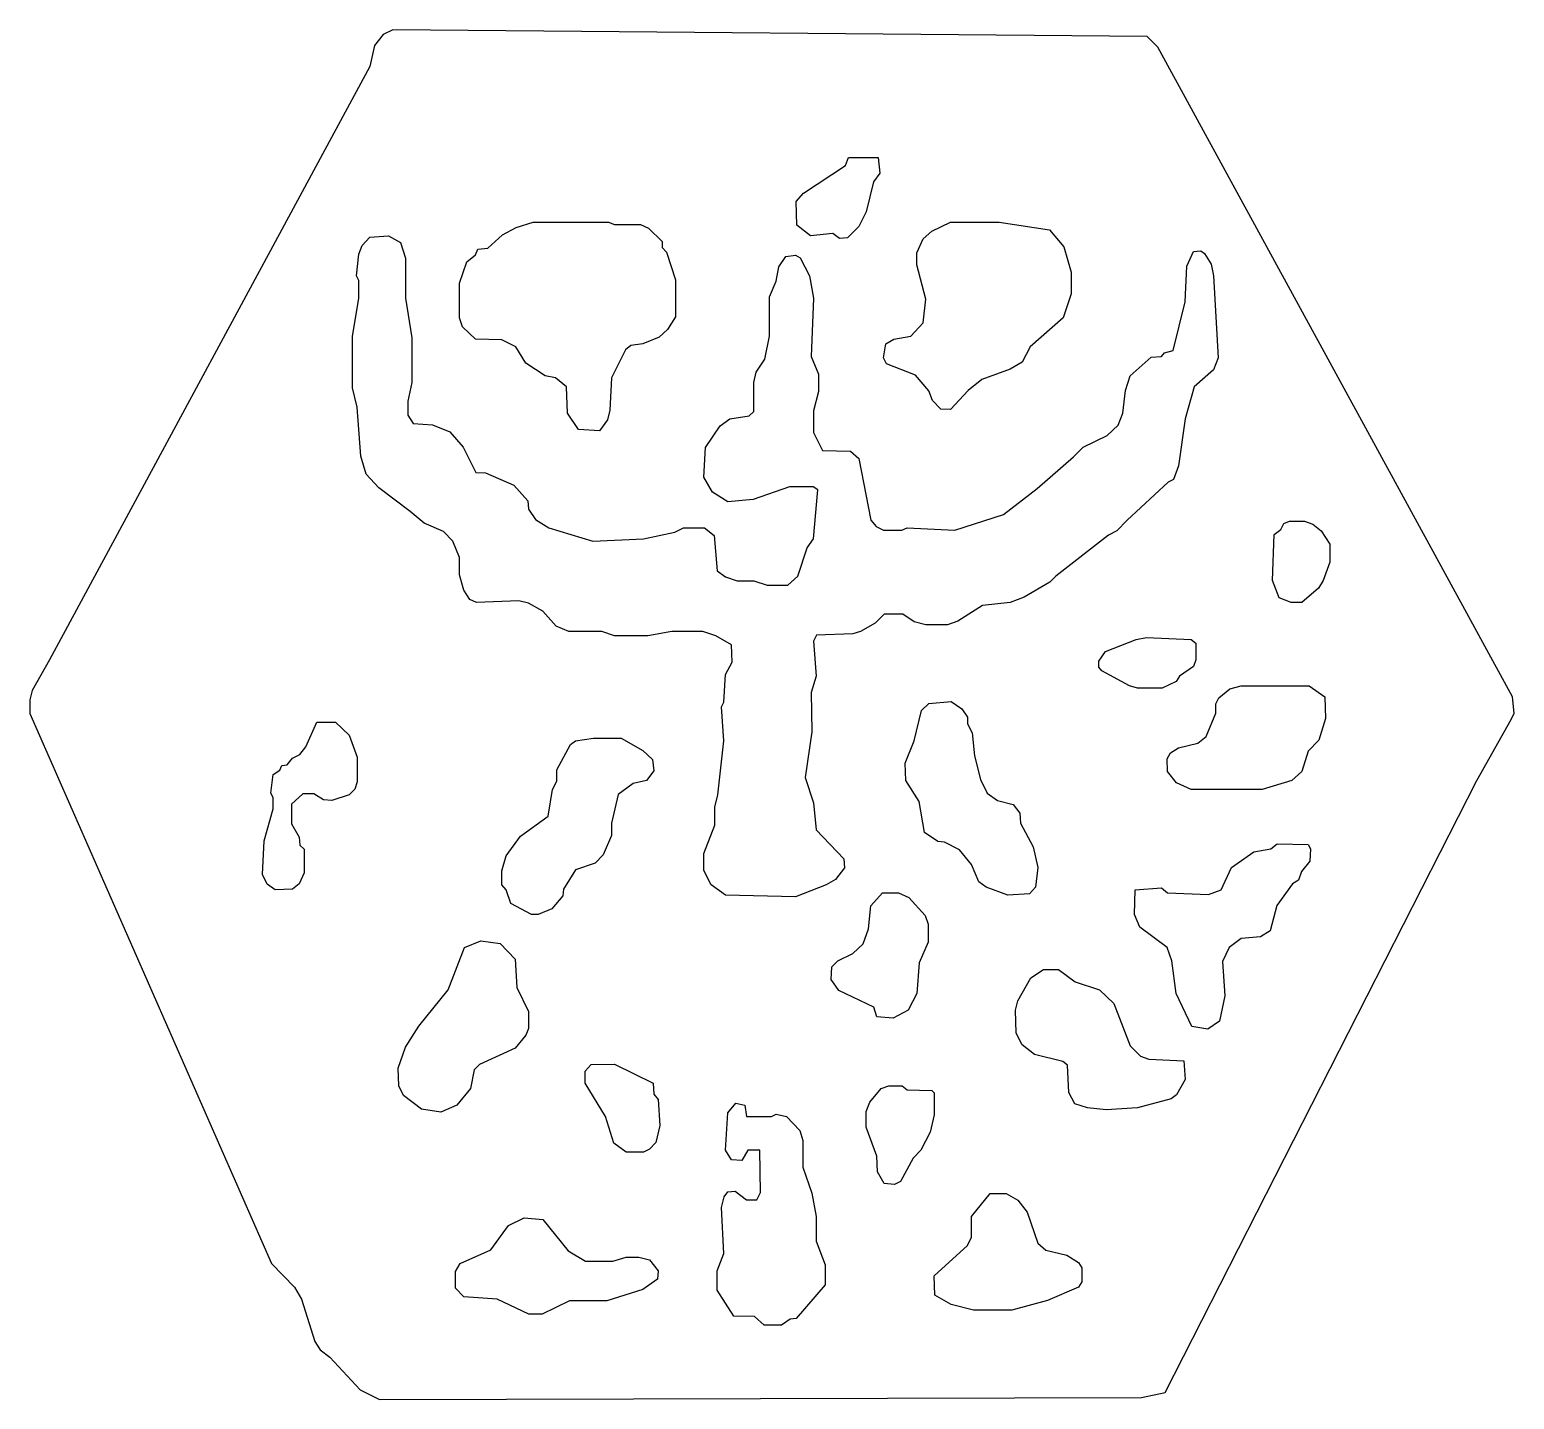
# Model space of a CAD drawing. Header units: millimetres. Extents: x 17.8 to 31.8, y 19.3 to 32.2.
import ezdxf

# ---------------------------------------------------------------- set-up
doc = ezdxf.new("R2010")
doc.units = ezdxf.units.MM
doc.layers.add('Layer 1', color=5, linetype='Continuous')

msp = doc.modelspace()

# ---------------------------------------------------------------- linework, layer by layer
at = {"layer": 'Layer 1'}
for points in [[(21.136, 32.119), (21.057, 32.017), (21.011, 31.818), (17.994, 26.227), (17.83, 25.938), (17.807, 25.852), (17.807, 25.722), (20.085, 20.54), (20.301, 20.318), (20.369, 20.205), (20.494, 19.807), (20.545, 19.727), (20.636, 19.659), (20.92, 19.352), (21.102, 19.261), (28.284, 19.278), (28.506, 19.324), (31.443, 25.091), (31.767, 25.665), (31.795, 25.727), (31.778, 25.881), (28.438, 32), (28.335, 32.102), (21.227, 32.165)], [(25.801, 30.96), (25.818, 30.812), (25.756, 30.733), (25.688, 30.449), (25.619, 30.312), (25.511, 30.205), (25.438, 30.199), (25.375, 30.244), (25.165, 30.222), (25.034, 30.324), (25.028, 30.545), (25.097, 30.625), (25.494, 30.886), (25.523, 30.96)], [(20.847, 28.79), (20.847, 29.278), (20.909, 29.631), (20.909, 29.801), (20.886, 29.847), (20.909, 30.051), (20.938, 30.131), (21.011, 30.21), (21.188, 30.222), (21.301, 30.159), (21.347, 30.011), (21.347, 29.636), (21.409, 29.261), (21.409, 28.841), (21.369, 28.665), (21.369, 28.534), (21.42, 28.455), (21.602, 28.443), (21.767, 28.375), (21.892, 28.233), (22.011, 27.994), (22.102, 27.989), (22.369, 27.875), (22.5, 27.727), (22.506, 27.648), (22.574, 27.551), (22.699, 27.472), (23.114, 27.347), (23.591, 27.369), (23.886, 27.432), (23.966, 27.472), (24.165, 27.472), (24.256, 27.398), (24.284, 27.068), (24.364, 27.011), (24.472, 26.972), (24.631, 26.972), (24.756, 26.932), (24.949, 26.932), (25.045, 27.017), (25.131, 27.284), (25.193, 27.369), (25.233, 27.83), (25.188, 27.858), (24.966, 27.858), (24.625, 27.739), (24.386, 27.716), (24.239, 27.807), (24.159, 27.949), (24.176, 28.227), (24.312, 28.432), (24.403, 28.5), (24.585, 28.528), (24.631, 28.568), (24.631, 28.841), (24.653, 28.938), (24.733, 29.062), (24.778, 29.278), (24.778, 29.648), (24.841, 29.795), (24.864, 29.932), (24.932, 30.028), (25.023, 30.04), (25.068, 30.017), (25.153, 29.847), (25.193, 29.636), (25.17, 29.085), (25.239, 28.92), (25.239, 28.756), (25.193, 28.574), (25.193, 28.369), (25.278, 28.199), (25.54, 28.193), (25.619, 28.125), (25.733, 27.545), (25.784, 27.483), (25.852, 27.449), (26.023, 27.449), (26.074, 27.472), (26.523, 27.449), (26.983, 27.597), (27.301, 27.841), (27.642, 28.142), (27.733, 28.233), (27.96, 28.341), (28.062, 28.438), (28.108, 28.551), (28.131, 28.767), (28.176, 28.903), (28.375, 29.08), (28.472, 29.085), (28.5, 29.119), (28.58, 29.142), (28.693, 29.602), (28.71, 29.938), (28.773, 30.074), (28.841, 30.08), (28.875, 30.057), (28.938, 29.955), (28.96, 29.847), (29.006, 29.074), (28.96, 28.96), (28.778, 28.801), (28.693, 28.5), (28.631, 28.057), (28.585, 27.926), (28.534, 27.903), (28.148, 27.545), (28.051, 27.443), (27.972, 27.403), (27.477, 27.017), (27.42, 26.96), (27.176, 26.818), (27.045, 26.767), (26.784, 26.739), (26.551, 26.591), (26.455, 26.557), (26.25, 26.557), (26.142, 26.585), (26.034, 26.659), (25.858, 26.659), (25.773, 26.574), (25.636, 26.494), (25.562, 26.472), (25.222, 26.46), (25.193, 26.403), (25.216, 26.074), (25.17, 25.92), (25.176, 25.551), (25.114, 25.119), (25.193, 24.881), (25.216, 24.625), (25.477, 24.352), (25.483, 24.267), (25.398, 24.159), (25.312, 24.108), (25.023, 23.994), (24.364, 24.011), (24.227, 24.108), (24.159, 24.244), (24.159, 24.403), (24.261, 24.67), (24.261, 24.841), (24.29, 24.955), (24.347, 25.466), (24.324, 25.784), (24.347, 25.83), (24.364, 26.091), (24.426, 26.205), (24.42, 26.369), (24.273, 26.455), (24.148, 26.494), (23.858, 26.494), (23.631, 26.455), (23.318, 26.455), (23.199, 26.494), (22.886, 26.494), (22.767, 26.545), (22.642, 26.688), (22.506, 26.761), (22.415, 26.784), (22.017, 26.767), (21.955, 26.795), (21.898, 26.886), (21.858, 27.028), (21.858, 27.193), (21.795, 27.347), (21.705, 27.438), (21.523, 27.517), (21.392, 27.625), (21.097, 27.847), (20.977, 27.977), (20.926, 28.148), (20.892, 28.608)], [(22.392, 30.301), (22.551, 30.352), (23.261, 30.352), (23.318, 30.33), (23.562, 30.33), (23.636, 30.295), (23.767, 30.17), (23.767, 30.114), (23.807, 30.068), (23.892, 29.807), (23.892, 29.46), (23.818, 29.341), (23.739, 29.267), (23.585, 29.205), (23.472, 29.188), (23.42, 29.148), (23.29, 28.886), (23.273, 28.58), (23.25, 28.489), (23.176, 28.386), (22.977, 28.398), (22.875, 28.551), (22.864, 28.801), (22.761, 28.886), (22.665, 28.903), (22.483, 29.023), (22.386, 29.176), (22.256, 29.244), (22.006, 29.25), (21.886, 29.364), (21.858, 29.449), (21.858, 29.778), (21.926, 29.977), (22.006, 30.045), (22.028, 30.097), (22.125, 30.108), (22.261, 30.233)], [(27.415, 30.278), (27.551, 30.119), (27.619, 29.881), (27.619, 29.676), (27.545, 29.449), (27.233, 29.176), (27.159, 29.034), (27.045, 28.966), (26.778, 28.869), (26.648, 28.767), (26.483, 28.585), (26.392, 28.591), (26.312, 28.67), (26.278, 28.761), (26.153, 28.909), (25.881, 29.017), (25.852, 29.074), (25.875, 29.205), (25.949, 29.25), (26.108, 29.278), (26.227, 29.403), (26.25, 29.625), (26.165, 29.949), (26.165, 30.062), (26.227, 30.193), (26.307, 30.267), (26.483, 30.352), (26.943, 30.352)], [(29.676, 27.534), (29.818, 27.534), (29.898, 27.506), (29.977, 27.443), (30.057, 27.318), (30.057, 27.148), (29.994, 26.977), (29.949, 26.903), (29.795, 26.767), (29.693, 26.767), (29.58, 26.812), (29.517, 26.977), (29.534, 27.409), (29.597, 27.455), (29.625, 27.511)], [(27.881, 26.216), (27.943, 26.307), (28.233, 26.42), (28.33, 26.438), (28.75, 26.42), (28.795, 26.386), (28.795, 26.227), (28.773, 26.165), (28.642, 26.074), (28.608, 26.023), (28.477, 25.96), (28.244, 25.96), (28.17, 25.983), (27.909, 26.125), (27.881, 26.159)], [(30.011, 25.881), (30.017, 25.676), (29.955, 25.472), (29.852, 25.369), (29.795, 25.176), (29.699, 25.091), (29.42, 25.006), (28.75, 25.006), (28.614, 25.068), (28.528, 25.176), (28.523, 25.295), (28.557, 25.352), (28.631, 25.398), (28.812, 25.443), (28.892, 25.506), (28.983, 25.727), (28.983, 25.812), (29.011, 25.869), (29.114, 25.955), (29.222, 25.983), (29.864, 25.983)], [(26.278, 25.818), (26.489, 25.835), (26.591, 25.767), (26.642, 25.688), (26.642, 25.625), (26.688, 25.54), (26.71, 25.324), (26.767, 25.102), (26.83, 24.972), (26.926, 24.903), (27.074, 24.864), (27.136, 24.784), (27.142, 24.688), (27.261, 24.466), (27.307, 24.273), (27.284, 24.085), (27.227, 24.023), (27.023, 24.011), (26.818, 24.085), (26.75, 24.136), (26.682, 24.301), (26.568, 24.438), (26.426, 24.511), (26.364, 24.517), (26.239, 24.602), (26.188, 24.892), (26.062, 25.091), (26.057, 25.256), (26.142, 25.466), (26.21, 25.75)], [(20.688, 25.642), (20.818, 25.517), (20.892, 25.312), (20.892, 25.08), (20.869, 25.011), (20.818, 24.955), (20.653, 24.903), (20.574, 24.909), (20.483, 24.966), (20.381, 24.966), (20.273, 24.869), (20.273, 24.682), (20.347, 24.557), (20.352, 24.483), (20.392, 24.443), (20.392, 24.222), (20.347, 24.119), (20.284, 24.068), (20.119, 24.062), (20.045, 24.114), (20, 24.205), (20.017, 24.523), (20.102, 24.824), (20.102, 24.932), (20.08, 24.972), (20.102, 25.148), (20.165, 25.188), (20.182, 25.233), (20.233, 25.239), (20.284, 25.301), (20.352, 25.335), (20.409, 25.409), (20.511, 25.642)], [(23.585, 25.375), (23.676, 25.29), (23.688, 25.182), (23.619, 25.091), (23.494, 25.062), (23.352, 24.96), (23.29, 24.688), (23.29, 24.574), (23.21, 24.392), (23.136, 24.312), (22.949, 24.25), (22.835, 24.068), (22.83, 24.006), (22.727, 23.881), (22.597, 23.83), (22.534, 23.83), (22.341, 23.932), (22.295, 24.062), (22.256, 24.108), (22.256, 24.239), (22.295, 24.381), (22.432, 24.568), (22.693, 24.756), (22.733, 25.006), (22.773, 25.085), (22.773, 25.193), (22.903, 25.432), (22.949, 25.466), (23.119, 25.489), (23.381, 25.489)], [(29.852, 24.489), (29.875, 24.449), (29.869, 24.33), (29.79, 24.233), (29.761, 24.153), (29.705, 24.119), (29.557, 23.915), (29.494, 23.676), (29.403, 23.619), (29.222, 23.602), (29.108, 23.517), (29.045, 23.386), (29.068, 23.062), (29.017, 22.824), (28.909, 22.75), (28.756, 22.773), (28.608, 23.085), (28.568, 23.392), (28.523, 23.517), (28.267, 23.71), (28.216, 23.83), (28.222, 24.062), (28.472, 24.08), (28.528, 24.034), (28.915, 24.017), (29.034, 24.062), (29.131, 24.273), (29.341, 24.42), (29.5, 24.449), (29.562, 24.494)], [(25.841, 24.034), (25.994, 24.034), (26.091, 23.989), (26.244, 23.818), (26.273, 23.739), (26.273, 23.568), (26.188, 23.375), (26.165, 23.085), (26.085, 22.926), (25.943, 22.852), (25.79, 22.864), (25.761, 22.955), (25.432, 23.114), (25.358, 23.216), (25.364, 23.335), (25.42, 23.392), (25.562, 23.46), (25.659, 23.551), (25.71, 23.693), (25.733, 23.909)], [(22.239, 23.557), (22.381, 23.409), (22.398, 23.142), (22.506, 22.915), (22.506, 22.756), (22.483, 22.693), (22.381, 22.568), (22.045, 22.415), (21.994, 22.364), (21.96, 22.188), (21.83, 22.034), (21.682, 21.966), (21.5, 21.994), (21.33, 22.125), (21.284, 22.216), (21.278, 22.381), (21.347, 22.58), (21.472, 22.778), (21.75, 23.119), (21.903, 23.517), (22.057, 23.58)], [(27.239, 23.233), (27.358, 23.312), (27.5, 23.312), (27.659, 23.193), (27.886, 23.119), (28.023, 22.989), (28.176, 22.591), (28.273, 22.494), (28.352, 22.466), (28.682, 22.449), (28.693, 22.273), (28.614, 22.131), (28.562, 22.091), (28.244, 22.006), (27.949, 21.989), (27.773, 22.006), (27.653, 22.045), (27.597, 22.153), (27.585, 22.409), (27.54, 22.443), (27.273, 22.511), (27.159, 22.602), (27.102, 22.71), (27.097, 22.926), (27.119, 23.017)], [(23.097, 22.415), (23.318, 22.42), (23.682, 22.239), (23.688, 22.136), (23.727, 22.085), (23.744, 21.841), (23.705, 21.682), (23.648, 21.619), (23.591, 21.591), (23.426, 21.591), (23.312, 21.676), (23.233, 21.926), (23.04, 22.239), (23.04, 22.352)], [(26.307, 22.17), (26.33, 22.148), (26.33, 21.943), (26.29, 21.778), (26.205, 21.608), (26.131, 21.534), (26.011, 21.312), (25.955, 21.284), (25.858, 21.295), (25.795, 21.403), (25.79, 21.551), (25.688, 21.824), (25.688, 21.972), (25.722, 22.062), (25.83, 22.188), (25.903, 22.216), (26.028, 22.216), (26.074, 22.176)], [(24.46, 22.051), (24.545, 22.034), (24.562, 21.926), (24.795, 21.926), (24.841, 21.949), (24.938, 21.926), (25.062, 21.795), (25.091, 21.699), (25.091, 21.449), (25.176, 21.205), (25.216, 20.983), (25.216, 20.75), (25.301, 20.528), (25.301, 20.341), (25.028, 20.023), (24.972, 20.017), (24.892, 19.96), (24.727, 19.96), (24.636, 20.04), (24.443, 20.045), (24.284, 20.29), (24.284, 20.472), (24.347, 20.636), (24.324, 21.068), (24.352, 21.17), (24.386, 21.216), (24.455, 21.222), (24.562, 21.142), (24.659, 21.142), (24.693, 21.21), (24.688, 21.608), (24.574, 21.608), (24.517, 21.511), (24.42, 21.517), (24.364, 21.608), (24.386, 21.96)], [(26.33, 20.426), (26.642, 20.71), (26.682, 20.79), (26.682, 20.983), (26.858, 21.199), (27.006, 21.199), (27.119, 21.136), (27.205, 21.023), (27.307, 20.733), (27.381, 20.665), (27.58, 20.619), (27.688, 20.551), (27.722, 20.5), (27.722, 20.369), (27.688, 20.318), (27.398, 20.193), (27.062, 20.102), (26.699, 20.102), (26.489, 20.153), (26.335, 20.244)], [(21.818, 20.307), (21.818, 20.466), (21.864, 20.54), (22.153, 20.67), (22.318, 20.898), (22.466, 20.972), (22.642, 20.955), (22.881, 20.659), (23.045, 20.562), (23.301, 20.562), (23.426, 20.602), (23.545, 20.602), (23.648, 20.574), (23.727, 20.472), (23.722, 20.392), (23.585, 20.295), (23.244, 20.188), (22.892, 20.188), (22.636, 20.062), (22.511, 20.062), (22.21, 20.205), (21.898, 20.227)]]:
    msp.add_lwpolyline(points, close=True, dxfattribs=at)

doc.saveas('drawing.dxf')
